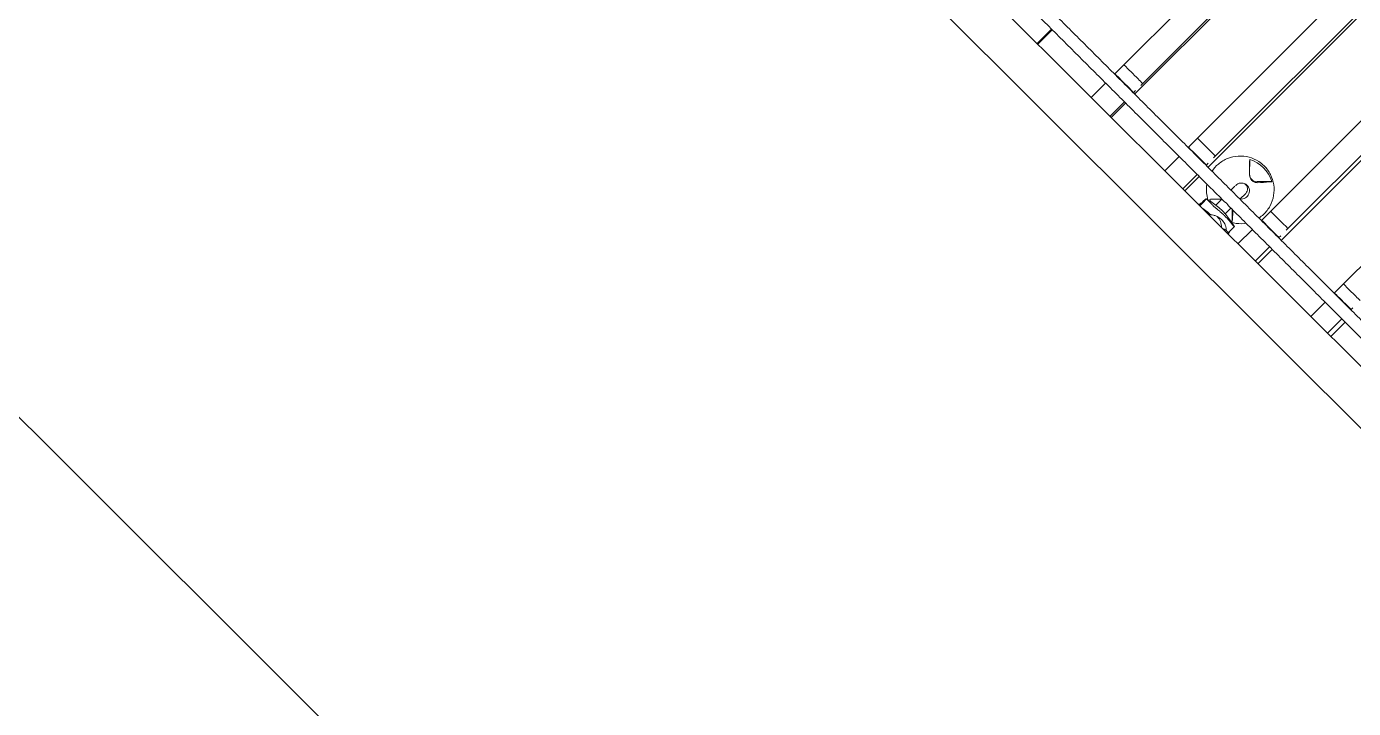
# Model space of a CAD drawing. Header units: metres. Extents: x 859577 to 860336, y 1645916 to 1646650.
# Drawn here: x 859961.995 to 859963.66, y 1646435.826 to 1646436.682 of the extents above; entities that cross this region are included whole.
import ezdxf

# ---------------------------------------------------------------- set-up
doc = ezdxf.new("R2010")
doc.units = ezdxf.units.M
doc.layers.add('A-ACCESORIOS', color=30, linetype='Continuous', lineweight=20)
doc.layers.add('PISO', color=31, linetype='Continuous', lineweight=15)

# ---------------------------------------------------------------- blocks, each defined once
blk = doc.blocks.new('vr10-13')
at = {"layer": 'A-ACCESORIOS', "linetype": 'Continuous', "lineweight": 0}
for p, q in [((2.1756, 0.4981), (2.1756, 1.0101)), ((2.2111, 1.0101), (2.2111, 0.4981)), ((2.3059, 0.4981), (2.3059, 1.0101)), ((2.3413, 1.0101), (2.3413, 0.4981)), ((2.4358, 0.4981), (2.4358, 1.0101)), ((2.4711, 1.0101), (2.4711, 0.4981)), ((2.5651, 0.4981), (2.5651, 1.0101)), ((2.2088, 0.997), (2.2088, 0.5112)), ((2.3379, 0.9969), (2.3379, 0.5113)), ((2.4665, 0.9968), (2.4665, 0.5115)), ((2.3843, 0.5289), (2.3714, 0.5419)), ((2.4106, 0.5419), (2.3976, 0.5289)), ((2.2088, 0.502), (2.2088, 0.4981)), ((2.3379, 0.5019), (2.3379, 0.4981)), ((2.3818, 0.4981), (2.3818, 0.5049)), ((2.3978, 0.4981), (2.3978, 0.5083)), ((2.4665, 0.5018), (2.4665, 0.4981)), ((2.5945, 0.5016), (2.5945, 0.4981)), ((2.0795, 0.4821), (2.0795, 0.4566)), ((2.0807, 0.4821), (2.0807, 0.4566)), ((2.1756, 0.4566), (2.1756, 0.4821)), ((2.2088, 0.4821), (2.2088, 0.4566)), ((2.2111, 0.4821), (2.2111, 0.4566)), ((2.3059, 0.4566), (2.3059, 0.4821)), ((2.3379, 0.4821), (2.3379, 0.4566)), ((2.3413, 0.4821), (2.3413, 0.4566)), ((2.3681, 0.4687), (2.3681, 0.4618)), ((2.3818, 0.4818), (2.3714, 0.4713)), ((2.3818, 0.4715), (2.3818, 0.4821)), ((2.3978, 0.472), (2.3978, 0.4821)), ((2.3978, 0.4697), (2.3978, 0.4697)), ((2.4106, 0.4713), (2.3998, 0.4821)), ((2.4173, 0.4687), (2.4173, 0.4618)), ((2.4358, 0.4566), (2.4358, 0.4821)), ((2.4665, 0.4821), (2.4665, 0.4566)), ((2.4711, 0.4821), (2.4711, 0.4566)), ((2.5651, 0.4566), (2.5651, 0.4821)), ((2.5945, 0.4821), (2.5945, 0.4566)), ((2.6002, 0.4821), (2.6002, 0.4566)), ((0.8441, 0.4566), (3.1511, 0.4566)), ((2.3681, 0.4566), (2.3681, 0.4618)), ((2.3807, 0.458), (2.3716, 0.4566)), ((2.3978, 0.4636), (2.3978, 0.4636)), ((2.417, 0.4566), (2.4162, 0.458)), ((2.4173, 0.4566), (2.4173, 0.4618)), ((0.8451, 0.4016), (3.1501, 0.4016))]:
    blk.add_line(p, q, dxfattribs=at)
for centre, major_axis, ratio, start_param, end_param in [((2.391, 0.5066), (0, -0.0404), 0.994145, 2.632, 3.651185), ((2.3919, 0.5066), (0, 0.0101), 0.994145, 3.763563, 7.853982), ((2.391, 0.5356), (0, -0.0095), 0.994145, 5.497787, 7.068583), ((2.3898, 0.5083), (-0.008, 0), 0.995101, 3.146614, 4.864561), ((2.3919, 0.5066), (0, 0.0101), 0.994145, 1.570796, 1.610668), ((2.3898, 0.5083), (-0.008, 0), 0.995101, 3.141593, 3.146614), ((2.3927, 0.3813), (0, 0.0908), 0.994056, 6.007357, 6.559014), ((2.391, 0.5066), (0, -0.0404), 0.994145, 5.773593, 5.840942), ((2.391, 0.5066), (0, -0.0404), 0.994145, 0.40792, 0.407922), ((2.391, 0.5066), (0, -0.0404), 0.994145, 0.470744, 0.509592), ((2.3927, 0.4431), (0, 0.0194), 0.994056, 5.481889, 6.259242)]:
    blk.add_ellipse(centre, major_axis=major_axis, ratio=ratio, start_param=start_param, end_param=end_param, dxfattribs=at)
for points, knots in [([(2.7976, 1.0101), (2.7943, 1.0101), (2.7911, 1.0101), (2.7781, 1.0101), (2.7683, 1.0101), (2.7408, 1.0101), (2.723, 1.0101), (2.6874, 1.0101), (2.6696, 1.0101), (2.6339, 1.0101), (2.616, 1.0101), (2.5802, 1.0101), (2.5623, 1.0101), (2.5264, 1.0101), (2.5085, 1.0101), (2.4725, 1.0101), (2.4545, 1.0101), (2.4185, 1.0101), (2.4005, 1.0101), (2.3644, 1.0101), (2.3464, 1.0101), (2.3103, 1.0101), (2.2922, 1.0101), (2.256, 1.0101), (2.2379, 1.0101), (2.2016, 1.0101), (2.1835, 1.0101), (2.1472, 1.0101), (2.1291, 1.0101), (2.0928, 1.0101), (2.0746, 1.0101), (2.0368, 1.0101), (2.0172, 1.0101), (1.9976, 1.0101)], [0, 0, 0, 0, 10.000009, 10.000009, 40.000255, 40.000255, 94.42848, 94.42848, 148.865131, 148.865131, 203.307781, 203.307781, 257.749678, 257.749678, 312.18409, 312.18409, 366.604332, 366.604332, 421.00525, 421.00525, 475.424808, 475.424808, 529.873199, 529.873199, 584.339352, 584.339352, 638.812122, 638.812122, 693.280317, 693.280317, 747.732739, 747.732739, 806.61394, 806.61394, 806.61394, 806.61394]), ([(2.3483, 0.4981), (2.3475, 0.5021), (2.3472, 0.5062), (2.348, 0.5148), (2.3491, 0.5193), (2.3527, 0.5276), (2.3551, 0.5315), (2.3612, 0.5383), (2.3647, 0.5412), (2.3726, 0.5457), (2.3769, 0.5473), (2.3841, 0.5488), (2.387, 0.5491), (2.3899, 0.5491)], [4.510234, 4.510234, 4.510234, 4.510234, 4.798707, 4.798707, 5.120448, 5.120448, 5.441662, 5.441662, 5.761865, 5.761865, 6.080982, 6.080982, 6.283185, 6.283185, 6.283185, 6.283185]), ([(2.3714, 0.5419), (2.3717, 0.5416), (2.372, 0.5412), (2.3726, 0.5406), (2.3729, 0.5404), (2.3733, 0.5399), (2.3735, 0.5397), (2.3738, 0.5394)], [0.000000242, 0.000000242, 0.000000242, 0.000000242, 0.002114103, 0.002114103, 0.003171033, 0.003171033, 0.004227963, 0.004227963, 0.004227963, 0.004227963]), ([(2.3899, 0.5491), (2.3944, 0.5491), (2.3989, 0.5484), (2.4075, 0.5456), (2.4116, 0.5434), (2.4188, 0.538), (2.422, 0.5348), (2.4272, 0.5274), (2.4292, 0.5232), (2.4318, 0.5145), (2.4324, 0.51), (2.4322, 0.503), (2.432, 0.5005), (2.4315, 0.4981)], [0, 0, 0, 0, 0.318239, 0.318239, 0.636825, 0.636825, 0.956315, 0.956315, 1.276912, 1.276912, 1.598384, 1.598384, 1.772952, 1.772952, 1.772952, 1.772952]), ([(2.4087, 0.5394), (2.4091, 0.5399), (2.4095, 0.5404), (2.41, 0.541), (2.4101, 0.5412), (2.4104, 0.5416), (2.4105, 0.5417), (2.4106, 0.5419)], [0.000000486, 0.000000486, 0.000000486, 0.000000486, 0.002114988, 0.002114988, 0.003172238, 0.003172238, 0.004229489, 0.004229489, 0.004229489, 0.004229489]), ([(2.3846, 0.5284), (2.3851, 0.528), (2.3856, 0.5275), (2.3864, 0.527), (2.3867, 0.5268), (2.3873, 0.5265), (2.3876, 0.5263), (2.3886, 0.5259), (2.3892, 0.5257), (2.3902, 0.5255), (2.3905, 0.5255), (2.3912, 0.5254), (2.3915, 0.5254), (2.3918, 0.5254)], [0.000143327, 0.000143327, 0.000143327, 0.000143327, 0.002148725, 0.002148725, 0.003151424, 0.003151424, 0.004154123, 0.004154123, 0.006159521, 0.006159521, 0.00716222, 0.00716222, 0.008164918, 0.008164918, 0.008164918, 0.008164918]), ([(2.3918, 0.5254), (2.3922, 0.5254), (2.3925, 0.5254), (2.3932, 0.5255), (2.3935, 0.5255), (2.3945, 0.5257), (2.3951, 0.5259), (2.3963, 0.5265), (2.3969, 0.5268), (2.398, 0.5275), (2.3985, 0.528), (2.3989, 0.5284)], [0.008164918, 0.008164918, 0.008164918, 0.008164918, 0.009167239, 0.009167239, 0.01016956, 0.01016956, 0.012174201, 0.012174201, 0.014178842, 0.014178842, 0.016183483, 0.016183483, 0.016183483, 0.016183483]), ([(2.1756, 0.5146), (2.184, 0.5146), (2.1924, 0.5146), (2.2034, 0.5146), (2.2061, 0.5146), (2.2088, 0.5146)], [178.084793, 178.084793, 178.084793, 178.084793, 203.250477, 203.250477, 211.37244, 211.37244, 211.37244, 211.37244]), ([(2.3059, 0.5146), (2.3071, 0.5146), (2.3082, 0.5146), (2.3189, 0.5146), (2.3284, 0.5146), (2.3379, 0.5146)], [308.670295, 308.670295, 308.670295, 308.670295, 312.183879, 312.183879, 340.805889, 340.805889, 340.805889, 340.805889]), ([(2.5651, 0.5146), (2.5699, 0.5146), (2.5747, 0.5146), (2.5845, 0.5146), (2.5895, 0.5146), (2.5945, 0.5146)], [569.853361, 569.853361, 569.853361, 569.853361, 584.346766, 584.346766, 599.659931, 599.659931, 599.659931, 599.659931]), ([(1.9976, 0.4981), (2.0009, 0.4981), (2.0043, 0.4981), (2.0176, 0.4981), (2.0276, 0.4981), (2.0557, 0.4981), (2.0738, 0.4981), (2.1101, 0.4981), (2.1282, 0.4981), (2.1645, 0.4981), (2.1826, 0.4981), (2.2189, 0.4981), (2.237, 0.4981), (2.2732, 0.4981), (2.2913, 0.4981), (2.3275, 0.4981), (2.3456, 0.4981), (2.3817, 0.4981), (2.3997, 0.4981), (2.4358, 0.4981), (2.4538, 0.4981), (2.4897, 0.4981), (2.5077, 0.4981), (2.5436, 0.4981), (2.5615, 0.4981), (2.5973, 0.4981), (2.6152, 0.4981), (2.651, 0.4981), (2.6688, 0.4981), (2.7044, 0.4981), (2.7222, 0.4981), (2.7592, 0.4981), (2.7784, 0.4981), (2.7976, 0.4981)], [0, 0, 0, 0, 10.000009, 10.000009, 40.000256, 40.000256, 94.383261, 94.383261, 148.796771, 148.796771, 203.241067, 203.241067, 257.705026, 257.705026, 312.17747, 312.17747, 366.647205, 366.647205, 421.103056, 421.103056, 475.533902, 475.533902, 529.935108, 529.935108, 584.348871, 584.348871, 638.779107, 638.779107, 693.219158, 693.219158, 747.662312, 747.662312, 806.613941, 806.613941, 806.613941, 806.613941]), ([(2.2088, 0.4986), (2.2022, 0.4986), (2.1956, 0.4986), (2.1846, 0.4986), (2.1801, 0.4986), (2.1756, 0.4986)], [564.515071, 564.515071, 564.515071, 564.515071, 584.354198, 584.354198, 597.802744, 597.802744, 597.802744, 597.802744]), ([(2.4665, 0.4986), (2.4644, 0.4986), (2.4622, 0.4986), (2.452, 0.4986), (2.4439, 0.4986), (2.4358, 0.4986)], [305.65208, 305.65208, 305.65208, 305.65208, 312.182303, 312.182303, 336.628396, 336.628396, 336.628396, 336.628396]), ([(2.5945, 0.4986), (2.5856, 0.4986), (2.5767, 0.4986), (2.5669, 0.4986), (2.566, 0.4986), (2.5651, 0.4986)], [176.22761, 176.22761, 176.22761, 176.22761, 203.308672, 203.308672, 206.034111, 206.034111, 206.034111, 206.034111]), ([(2.3867, 0.4821), (2.3834, 0.4821), (2.38, 0.4821), (2.3668, 0.4821), (2.3568, 0.4821), (2.3288, 0.4821), (2.3107, 0.4821), (2.2746, 0.4821), (2.2565, 0.4821), (2.2202, 0.4821), (2.2021, 0.4821), (2.1658, 0.4821), (2.1477, 0.4821), (2.1114, 0.4821), (2.0933, 0.4821), (2.057, 0.4821), (2.0388, 0.4821), (2.0141, 0.4821), (2.0075, 0.4821), (2.0009, 0.4821)], [0, 0, 0, 0, 10.000009, 10.000009, 40.000255, 40.000255, 94.446815, 94.446815, 148.908136, 148.908136, 203.379899, 203.379899, 257.850921, 257.850921, 312.310003, 312.310003, 366.745961, 366.745961, 386.480342, 386.480342, 386.480342, 386.480342]), ([(2.3698, 0.4692), (2.3673, 0.4705), (2.3648, 0.4722), (2.3598, 0.4764), (2.3573, 0.4791), (2.3552, 0.4821)], [3.6316512, 3.6316512, 3.6316512, 3.6316512, 3.8366545, 3.8366545, 4.096144, 4.096144, 4.096144, 4.096144]), ([(2.3677, 0.4685), (2.3677, 0.4685), (2.3676, 0.4683), (2.3675, 0.4679), (2.3675, 0.4678), (2.3675, 0.4676), (2.3674, 0.4675), (2.3674, 0.4671), (2.3674, 0.4668), (2.3673, 0.4664), (2.3673, 0.4662), (2.3673, 0.4658), (2.3673, 0.4657), (2.3672, 0.4651), (2.3672, 0.4647), (2.3671, 0.4639), (2.3671, 0.4634), (2.3671, 0.4625), (2.3671, 0.462), (2.3671, 0.4615)], [0, 0, 0, 0, 0.00305771, 0.00305771, 0.00382214, 0.00382214, 0.00458657, 0.00458657, 0.00611543, 0.00611543, 0.00687986, 0.00687986, 0.00764428, 0.00764428, 0.00917314, 0.00917314, 0.010702, 0.010702, 0.01223085, 0.01223085, 0.01223085, 0.01223085]), ([(2.3714, 0.4713), (2.3717, 0.4717), (2.372, 0.472), (2.3726, 0.4727), (2.3729, 0.4729), (2.3733, 0.4733), (2.3735, 0.4736), (2.3738, 0.4738)], [0.000000242, 0.000000242, 0.000000242, 0.000000242, 0.002114103, 0.002114103, 0.003171033, 0.003171033, 0.004227963, 0.004227963, 0.004227963, 0.004227963]), ([(2.3807, 0.4685), (2.381, 0.4685), (2.3813, 0.4685), (2.382, 0.4685), (2.3822, 0.4686), (2.3827, 0.4686), (2.383, 0.4686), (2.3839, 0.4687), (2.3846, 0.4688), (2.3858, 0.4689), (2.3862, 0.4689), (2.387, 0.469), (2.3874, 0.4691), (2.3887, 0.4692), (2.3897, 0.4693), (2.3911, 0.4694), (2.3916, 0.4694), (2.3927, 0.4695), (2.3932, 0.4695), (2.3948, 0.4696), (2.3958, 0.4697), (2.3974, 0.4697), (2.398, 0.4697), (2.3991, 0.4697), (2.3996, 0.4697), (2.4001, 0.4697)], [0.0000002, 0.0000002, 0.0000002, 0.0000002, 0.00322872, 0.00322872, 0.00484298, 0.00484298, 0.00645725, 0.00645725, 0.00968577, 0.00968577, 0.01130003, 0.01130003, 0.01291429, 0.01291429, 0.01614282, 0.01614282, 0.01775708, 0.01775708, 0.01937134, 0.01937134, 0.02259987, 0.02259987, 0.02421413, 0.02421413, 0.02582839, 0.02582839, 0.02582839, 0.02582839]), ([(2.393, 0.4821), (2.3929, 0.4821), (2.3928, 0.4822), (2.3923, 0.4823), (2.392, 0.4823), (2.3913, 0.4824), (2.391, 0.4825), (2.3904, 0.4825), (2.3903, 0.4825), (2.3901, 0.4825), (2.39, 0.4825), (2.3899, 0.4825), (2.3899, 0.4825), (2.3899, 0.4825), (2.3898, 0.4825), (2.3898, 0.4825), (2.3898, 0.4825), (2.3897, 0.4825), (2.3896, 0.4825), (2.3893, 0.4825), (2.389, 0.4825), (2.3885, 0.4824), (2.3882, 0.4824), (2.3877, 0.4823), (2.3875, 0.4823), (2.3871, 0.4822), (2.387, 0.4822), (2.3868, 0.4821), (2.3867, 0.4821), (2.3867, 0.4821)], [0.001438, 0.001438, 0.001438, 0.001438, 1.405818, 1.405818, 2.637203, 2.637203, 3.881319, 3.881319, 4.369637, 4.369637, 4.507632, 4.507632, 4.588869, 4.588869, 4.658973, 4.658973, 4.744156, 4.744156, 4.90369, 4.90369, 5.741067, 5.741067, 6.57622, 6.57622, 7.459056, 7.459056, 8.393107, 8.393107, 8.92567, 8.92567, 8.92567, 8.92567]), ([(2.7792, 0.4821), (2.7759, 0.4821), (2.7726, 0.4821), (2.7596, 0.4821), (2.7498, 0.4821), (2.7223, 0.4821), (2.7045, 0.4821), (2.6689, 0.4821), (2.651, 0.4821), (2.6153, 0.4821), (2.5974, 0.4821), (2.5616, 0.4821), (2.5436, 0.4821), (2.5077, 0.4821), (2.4898, 0.4821), (2.4538, 0.4821), (2.4358, 0.4821), (2.4095, 0.4821), (2.4013, 0.4821), (2.393, 0.4821)], [0, 0, 0, 0, 10.000009, 10.000009, 40.000255, 40.000255, 94.433148, 94.433148, 148.872647, 148.872647, 203.3158, 203.3158, 257.75586, 257.75586, 312.186107, 312.186107, 366.599878, 366.599878, 391.486205, 391.486205, 391.486205, 391.486205]), ([(2.4001, 0.4697), (2.4012, 0.4697), (2.4023, 0.4697), (2.4038, 0.4697), (2.4043, 0.4697), (2.4053, 0.4696), (2.4058, 0.4696), (2.4073, 0.4695), (2.4082, 0.4694), (2.4095, 0.4693), (2.4099, 0.4693), (2.4107, 0.4692), (2.4111, 0.4692), (2.4122, 0.469), (2.4128, 0.4689), (2.414, 0.4688), (2.4145, 0.4687), (2.4151, 0.4686), (2.4153, 0.4686), (2.4156, 0.4686), (2.4157, 0.4685), (2.416, 0.4685), (2.4161, 0.4685), (2.4162, 0.4685)], [0.02582839, 0.02582839, 0.02582839, 0.02582839, 0.0290553, 0.0290553, 0.03066876, 0.03066876, 0.03228222, 0.03228222, 0.03550913, 0.03550913, 0.03712259, 0.03712259, 0.03873604, 0.03873604, 0.04196296, 0.04196296, 0.04518987, 0.04518987, 0.04680333, 0.04680333, 0.04841679, 0.04841679, 0.0516437, 0.0516437, 0.0516437, 0.0516437]), ([(2.4087, 0.4738), (2.4091, 0.4733), (2.4095, 0.4729), (2.41, 0.4723), (2.4101, 0.4721), (2.4104, 0.4717), (2.4105, 0.4715), (2.4106, 0.4713)], [0.000000486, 0.000000486, 0.000000486, 0.000000486, 0.002114988, 0.002114988, 0.003172238, 0.003172238, 0.004229489, 0.004229489, 0.004229489, 0.004229489]), ([(2.4246, 0.4821), (2.4241, 0.4815), (2.4237, 0.4809), (2.4204, 0.4767), (2.417, 0.4736), (2.4127, 0.4708), (2.4122, 0.4704), (2.4116, 0.4701)], [2.1870413, 2.1870413, 2.1870413, 2.1870413, 2.2415043, 2.2415043, 2.5619116, 2.5619116, 2.6055728, 2.6055728, 2.6055728, 2.6055728]), ([(2.3671, 0.4615), (2.3671, 0.4609), (2.367, 0.4604), (2.3668, 0.4592), (2.3666, 0.4586), (2.3664, 0.458)], [0, 0, 0, 0, 0.001800625, 0.001800625, 0.00360125, 0.00360125, 0.00360125, 0.00360125]), ([(2.3857, 0.4583), (2.3866, 0.459), (2.3876, 0.4597), (2.3891, 0.4607), (2.3897, 0.461), (2.3909, 0.4616), (2.3914, 0.4618), (2.3927, 0.4623), (2.3933, 0.4626), (2.3946, 0.463), (2.3953, 0.4631), (2.3973, 0.4636), (2.3987, 0.4637), (2.4001, 0.4637)], [0.0006161, 0.0006161, 0.0006161, 0.0006161, 0.0048042, 0.0048042, 0.00689825, 0.00689825, 0.0089923, 0.0089923, 0.01108635, 0.01108635, 0.0131804, 0.0131804, 0.0173685, 0.0173685, 0.0173685, 0.0173685]), ([(2.4001, 0.4637), (2.4005, 0.4637), (2.4008, 0.4637), (2.4015, 0.4637), (2.4019, 0.4636), (2.4029, 0.4635), (2.4036, 0.4634), (2.4045, 0.4632), (2.4048, 0.4631), (2.4055, 0.463), (2.4058, 0.4629), (2.4067, 0.4626), (2.4073, 0.4623), (2.4084, 0.4618), (2.4089, 0.4616), (2.4099, 0.461), (2.4104, 0.4607), (2.4113, 0.46), (2.4117, 0.4597), (2.4124, 0.459), (2.4128, 0.4586), (2.4131, 0.4583)], [0.0173685, 0.0173685, 0.0173685, 0.0173685, 0.01841269, 0.01841269, 0.01945689, 0.01945689, 0.02154529, 0.02154529, 0.02258948, 0.02258948, 0.02363368, 0.02363368, 0.02572208, 0.02572208, 0.02781047, 0.02781047, 0.02989887, 0.02989887, 0.03198726, 0.03198726, 0.03407566, 0.03407566, 0.03407566, 0.03407566])]:
    blk.add_open_spline(points, degree=3, knots=knots, dxfattribs=at)
for points in [[(2.3738, 0.5394), (2.3773, 0.5359), (2.3809, 0.5322), (2.3846, 0.5284)], [(2.3989, 0.5284), (2.4024, 0.5322), (2.4057, 0.5359), (2.4087, 0.5394)], [(2.4358, 0.5146), (2.446, 0.5146), (2.4563, 0.5146), (2.4665, 0.5146)], [(2.3379, 0.4986), (2.3272, 0.4986), (2.3166, 0.4986), (2.3059, 0.4986)], [(2.3681, 0.4687), (2.368, 0.4686), (2.3679, 0.4686), (2.3677, 0.4685)], [(2.3738, 0.4738), (2.3764, 0.4765), (2.3791, 0.4792), (2.3818, 0.4819)], [(2.4014, 0.4821), (2.4039, 0.4793), (2.4064, 0.4765), (2.4087, 0.4738)]]:
    blk.add_open_spline(points, degree=3, dxfattribs=at)
for points, weights in [([(2.3681, 0.4687), (2.3723, 0.4687), (2.3765, 0.4686), (2.3807, 0.4685)], [1, 0.99951768639, 0.99951768639, 1]), ([(2.4162, 0.4685), (2.4166, 0.4686), (2.4169, 0.4687), (2.4173, 0.4687)], [1, 0.99951768639, 0.99951768639, 1]), ([(2.3658, 0.4566), (2.366, 0.4571), (2.3662, 0.4575), (2.3664, 0.458)], [0.979908733437, 0.984611783979, 0.991308872834, 1]), ([(2.3681, 0.4618), (2.3681, 0.46), (2.3677, 0.4582), (2.3667, 0.4566)], [1, 0.954072689771, 0.932341961611, 0.934807815518]), ([(2.3857, 0.4583), (2.3839, 0.4577), (2.382, 0.4572), (2.3801, 0.4566)], [1, 0.998880566234, 0.998624458135, 0.999231675705]), ([(2.3857, 0.4583), (2.3832, 0.4582), (2.3815, 0.4581), (2.3807, 0.458)], [1, 0.973269229067, 0.973269229067, 1]), ([(2.4085, 0.4566), (2.4101, 0.4572), (2.4116, 0.4577), (2.4131, 0.4583)], [0.999231675705, 0.998624458135, 0.998880566234, 1]), ([(2.4162, 0.458), (2.4161, 0.4581), (2.4151, 0.4582), (2.4131, 0.4583)], [1, 0.973269229067, 0.973269229067, 1]), ([(2.4188, 0.4566), (2.4178, 0.4582), (2.4173, 0.46), (2.4173, 0.4618)], [0.934807757992, 0.932341880643, 0.954072627979, 1])]:
    blk.add_rational_spline(points, weights, degree=3, dxfattribs=at)

msp = doc.modelspace()

# ---------------------------------------------------------------- linework, layer by layer
at = {"layer": 'PISO'}
msp.add_lwpolyline([(859962.22773, 1646438.91519), (859965.31373, 1646435.83316), (859963.83078, 1646434.3483), (859960.74478, 1646437.43032)], close=True, dxfattribs=at)

# ---------------------------------------------------------------- block references
at = {"layer": 'A-ACCESORIOS', "rotation": 315.0369750842425}
msp.add_blockref('vr10-13', (859961.46879, 1646437.80741), dxfattribs=at)

doc.saveas('drawing.dxf')
